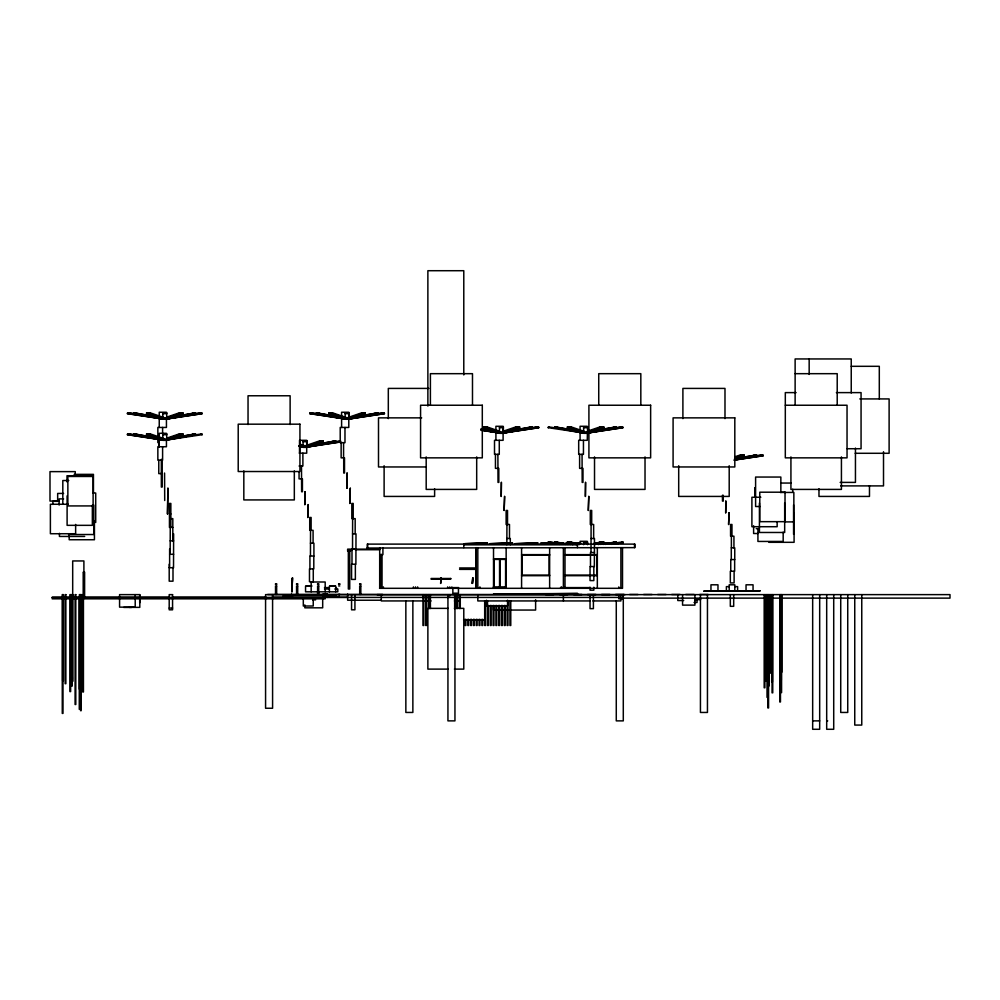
<?xml version="1.0" encoding="UTF-8"?>
<svg xmlns="http://www.w3.org/2000/svg" width="1000" height="1000" viewBox="0 0 1000 1000"><rect width="100%" height="100%" fill="white"/><g stroke="black" fill="none" stroke-linecap="round" stroke-linejoin="round"><path stroke-width="1.5" d="M167.037 417.038L179.363 412.825L182.9 412.825L182.95 413.663L179.412 413.663L162.975 419.263L146.55 413.663L146.6 412.825L150.137 412.825L163.837 417.5M167.037 438.075L179.363 433.862L182.9 433.862L182.95 434.7L179.412 434.7L162.975 440.312L146.55 434.7L146.6 433.862L150.137 433.862L163.837 438.537M182.95 413.663L166.513 419.263L150.087 413.663L150.137 412.825M182.95 434.7L166.513 440.312L150.087 434.7L150.137 433.862M162.975 419.263L163.038 418.438M162.975 440.312L163.038 439.475M166.575 418.438L166.513 419.263L166.462 418.438M166.575 439.475L166.513 440.312L166.462 439.475M299.15 445.925L303.263 447.325L303.312 446.488M306.85 446.488L306.8 447.325L299.95 444.988M346.662 417.962L361.725 412.825L365.262 412.825L365.312 413.663L361.775 413.663L345.337 419.263L328.913 413.663L328.963 412.825L332.5 412.825L347.562 417.962M365.312 413.663L348.888 419.263L332.45 413.663L332.5 412.825M502.337 431.525L516.038 426.85L519.575 426.85L519.625 427.688L516.087 427.688L499.65 433.3L483.225 427.688L483.275 426.85L486.812 426.85L499.137 431.062M519.625 427.688L503.188 433.3L486.763 427.688L486.812 426.85M499.65 433.3L499.7 432.463M503.25 432.463L503.188 433.3L503.137 432.463M587.875 431.062L600.2 426.85L603.737 426.85L603.787 427.688L600.25 427.688L583.825 433.3L567.388 427.688L567.438 426.85L570.975 426.85L584.675 431.525M603.787 427.688L587.362 433.3L570.925 427.688L570.975 426.85M572.863 544.587L567.388 542.712L567.438 541.888L570.975 541.888L579.2 544.688M576.4 544.587L570.925 542.712L570.975 541.888M583.825 433.3L583.875 432.463M587.413 432.463L587.275 440.312L578.688 440.312L578.688 454.338L583.45 454.338L583.45 440.312M166.388 417.875L195.487 412.825L195.588 413.663L163.525 419.263L133.912 413.663L134.012 412.825L161.625 417.6M167.875 438.638L195.487 433.862L195.588 434.7L163.525 440.312L133.912 434.7L134.012 433.862L161.625 438.638M133.912 413.663L136.363 413.663L136.463 412.825M133.912 434.7L136.363 434.7L136.463 433.862M163.625 418.438L163.525 419.263L163.425 418.438M163.625 439.475L163.525 440.312L163.425 439.475M166.075 418.438L165.975 419.263L136.363 413.663M166.075 439.475L165.975 440.312L136.363 434.7M303.9 446.488L303.8 447.325L299.363 446.488L305.462 447.325L340.85 441.95M306.35 446.488L306.25 447.325L298.85 445.925M350.238 417.6L377.85 412.825L377.95 413.663L345.887 419.263L316.275 413.663L316.375 412.825L345.475 417.875M316.275 413.663L318.725 413.663L318.825 412.825M345.988 418.438L345.887 419.263L345.788 418.438M348.438 418.438L348.338 419.263L318.725 413.663M500.3 432.463L500.2 433.3L480.95 429.65M502.738 432.463L502.65 433.3L481.912 429.363M593.15 430.775L616.325 426.85L616.425 427.688L584.362 433.3L554.75 427.688L554.85 426.85L582.475 431.625M554.75 427.688L557.2 427.688L557.3 426.85M562.163 544.113L554.75 542.712L554.85 541.888L570.625 544.412M554.75 542.712L557.2 542.712L557.3 541.888M584.462 432.463L584.362 433.3L584.275 432.463M586.912 432.463L586.812 433.3L557.2 427.688M174.963 416.8L201.112 412.825L202.113 413.663L164.312 419.263L127.387 413.663L128.375 412.825L153 416.562M127.387 413.663L128.375 412.825M202.113 434.7L201.112 433.862L202.113 434.7L164.312 440.312L127.387 434.7L128.375 433.862L154.537 437.837M127.387 434.7L128.375 433.862M164.425 418.438L164.312 419.263L164.188 418.438M165.3 418.438L165.188 419.263L128.262 413.663M164.425 439.475L164.312 440.312L164.188 439.475M128.262 434.7L165.188 440.312L165.3 439.475M304.713 446.488L304.587 447.325L299.975 446.625M358.862 416.562L383.488 412.825L384.475 413.663L346.675 419.263L309.75 413.663L310.75 412.825L336.9 416.8M305.587 446.488L305.462 447.325L305.35 446.488M309.75 413.663L310.75 412.825M346.8 418.438L346.675 419.263L346.55 418.438M347.675 418.438L347.55 419.263L310.625 413.663M501.1 432.463L500.988 433.3L480.988 430.262M501.975 432.463L501.863 433.3L481.863 430.262M548.225 427.688L549.225 426.85L548.225 427.688L586.025 433.3L622.95 427.688L621.962 426.85L595.8 430.825M554.388 543.65L548.225 542.712L548.35 541.888L559.987 543.525M548.225 542.712L549.225 541.888M622.95 427.688L585.15 433.3L585.275 432.463M586.15 432.463L586.025 433.3L585.913 432.463M180.162 413.762L182.9 412.825M174.675 436.675L182.9 433.862M350.2 417.962L354.312 416.562M359.787 414.7L365.262 412.825M304.575 446.025L319.637 440.875L323.175 440.875L323.237 441.712L306.8 447.325L306.75 446.488M303.263 447.325L319.688 441.712L323.237 441.712M317.7 442.75L323.175 440.875M507.25 431.062L511.35 429.663M516.838 427.788L519.575 426.85M601 427.788L603.737 426.85M735 456.775L740.487 454.913L744.025 454.913L744.075 455.737L734.488 459.012M735.062 457.612L740.537 455.737L744.075 455.737M735.8 457.713L744.025 454.913M593.35 544.225L600.2 541.888L603.737 541.888L603.787 542.712L598.312 544.587M594.775 544.587L600.25 542.712L603.787 542.712M601 542.812L603.737 541.888M174.762 416.75L195.487 412.825M195.588 413.663L165.975 419.263L165.875 418.438M174.762 437.8L195.487 433.862M195.588 434.7L165.975 440.312L165.875 439.475M357.125 416.75L377.85 412.825M377.95 413.663L348.338 419.263L348.237 418.438M311.112 445.087L335.775 440.875L335.863 441.712L306.25 447.325L306.163 446.488M315.038 444.812L335.775 440.875M335.863 441.712L303.8 447.325L303.712 446.488M504.538 431.625L532.163 426.85L532.263 427.688L502.65 433.3L502.55 432.463M511.438 430.775L532.163 426.85M532.263 427.688L500.2 433.3L500.1 432.463M587.225 431.9L590.188 431.337M595.6 430.775L616.325 426.85M616.425 427.688L586.812 433.3L586.712 432.463M734.912 458.55L756.612 454.913L756.712 455.737L734.5 459.95M735.888 458.837L756.612 454.913M735.013 459.387L756.712 455.737M600.562 544.412L616.325 541.888L616.425 542.712L609.025 544.113M603 544.412L616.325 541.888M605.1 544.4L616.425 542.712M175.837 416.8L178.912 416.337M181.988 415.863L185.062 415.4M195.837 413.762L201.988 412.825M202.113 413.663L165.188 419.263L165.062 418.438M175.837 437.837L201.988 433.862M358.2 416.8L361.275 416.337M378.2 413.762L384.35 412.825M384.475 413.663L347.55 419.263L347.425 418.438M315.238 444.85L339.862 441.112M316.112 444.85L319.188 444.387M336.112 441.812L340.737 441.112M339.975 441.95L304.587 447.325L304.475 446.488M511.637 430.825L537.788 426.85L538.787 427.688L501.863 433.3L501.737 432.463M514.05 430.588L517.125 430.125M530.975 428.025L538.663 426.85M538.787 427.688L500.988 433.3L500.863 432.463M602.837 429.888L605.913 429.425M615.138 428.025L622.837 426.85M736.087 458.888L762.237 454.913L763.238 455.737L734 460.188M756.963 455.85L763.112 454.913M734.663 459.95L763.238 455.737M611.188 543.525L622.837 541.888L622.95 542.712L616.8 543.65M611.312 544.35L622.95 542.712M555.475 543L540.513 543.275L555.487 543.413M559.963 542.913L562.962 542.85L559.975 543.337M570.25 543.188L565.763 543.275L570.262 543.612M573.25 543.138L580.725 543M576.25 543.5L580.737 543.413M594 543.225L611.962 542.888M600 543.525L611.975 543.3M851.237 366.312L879.3 366.312L879.3 398.925M795.125 373.675L837.212 373.675L837.212 404.85M428.837 388.413L388.312 388.413L388.312 418.625M796.112 392.612L785.312 392.612L785.312 457.85L847.038 457.85L847.038 405.238L785.312 405.238M836.375 392.612L861.062 392.612L861.062 448.725L847.175 448.725M859.8 398.925L889.112 398.925L889.112 453.288L855.175 453.288M166.438 412.25L159.238 412.25L159.238 427.45M146.55 413.663L150.087 413.663M162.787 413.663L166.713 413.663M328.913 413.663L332.45 413.663M345.15 413.663L349.075 413.663M421.7 417.863L378.5 417.863L378.5 466.962L426.337 466.962M587.275 426.287L580.075 426.287L580.075 440.312M483.225 427.688L486.763 427.688M499.462 427.688L503.387 427.688M567.388 427.688L570.925 427.688M583.625 427.688L587.55 427.688M166.438 433.3L159.238 433.3L159.238 446.737M146.55 434.7L150.087 434.7M162.787 434.7L166.713 434.7M303.062 441.712L306.988 441.712M299.312 453.175L306.712 453.175L306.712 440.312L299.513 440.312L299.513 453.175M299.062 466.025L302.887 466.025L302.887 453.175M161.337 473.038L162.138 473.038L162.138 459.363M164.562 473.038L164.713 500.513M74.138 474.363L93.45 474.363L93.45 492.962M92.25 475.737L67 475.737L67 481.938M68.75 480.525L62.812 480.525L62.812 503.787M840.15 482.4L855.45 482.4L855.45 448.1M780.85 483.05L791.25 483.05M840.662 485.9L883.512 485.9L883.512 451.737M780.487 492.438L793.85 492.438L793.85 521.9L784.938 521.9M92.75 493.025L95.712 493.025L95.712 522.487M63.6 493.438L57.663 493.438L57.663 501.188M760.812 497.25L751.9 497.25L751.9 526.712L777.15 526.712L777.15 522.062M63.6 498.888L59.15 498.888L59.15 505.087M58.913 501.075L50 501.075L50 471.625L75.25 471.625L75.25 476.275M58.812 501.337L52.875 501.337L52.875 504.438M68.213 504.263L50.388 504.263L50.388 533.725L75.638 533.725L75.638 524.425M760.05 506.512L755.6 506.512L755.6 477.05L780.85 477.05L780.85 492.55M169.45 513.962L170.85 513.962M170.263 518.638L172.812 518.638L172.812 540.85M172.812 527.4L169.45 527.4L169.45 503.438L170.85 503.438L170.85 527.4M756.213 528.675L759.188 528.675M758.062 533.513L753.612 533.513L753.612 525.763M352.525 533.825L356 533.825L355.887 564.225L351.562 564.225L351.562 579.425L355.363 579.425L355.363 564.225M68.562 534.525L93.812 534.525L93.812 505.062M84.688 536.45L59.438 536.45L59.438 533.35M506.838 538.513L510.3 538.513L510.3 544.738M591 538.513L594.475 538.513L594.362 566.562L590.037 566.562L590.037 580.588L593.837 580.588L593.837 566.562M170.162 540.85L173.625 540.85M587.275 541.312L580.075 541.312L580.075 544.275M622.837 541.888L621.962 541.888L622.075 542.712M768.838 542.312L794.087 542.312L794.087 512.85M567.388 542.712L570.925 542.712M583.625 542.712L587.55 542.712M310.438 543.188L313.913 543.188L313.913 556.038L309.913 556.038L309.913 568.9M474.487 543.913L486.512 544.113M501.238 543.913L511.763 544.113M524.987 543.913L537.013 544.113M550.237 543.913L553.25 543.913M575.487 543.913L580 543.913M602.238 543.913L605.25 543.913M463.787 544.825L577.413 544.825L577.413 547.625M356 549.025L351.987 549.025L351.987 564.225M379.775 549.163L347.638 549.163L347.638 551.138L350.438 551.138L350.438 549.725M347.638 549.725L352.225 549.725M355.288 549.725L379.775 549.725M594.475 552.537L590.475 552.537L590.475 566.562M169.625 554.288L173.625 554.288M379.688 554.637L382.912 554.637L382.912 547.625M521.587 554.637L549.637 554.637M565.2 554.637L597.337 554.637M521.587 555.2L549.637 555.2M564.225 555.2L597.337 555.2M493.525 558.85L506.15 558.85M493.525 559.412L506.15 559.412M731.287 559.55L731.287 547.863L734.75 547.863L734.75 559.55L730.75 559.55L730.75 571.237M169.2 567.737L173.525 567.737L173.625 533.825M459.575 567.962L476.188 567.962M459.575 569.375L476.188 569.375M521.587 575.125L549.637 575.125M564.225 575.125L597.337 575.125M521.587 575.688L549.637 575.688M565.2 575.688L597.337 575.688M472.775 578.062L472.85 583.112M275.462 583.962L276.725 583.962M296.5 583.962L297.762 583.962M317.538 583.962L318.8 583.962M338.587 583.962L339.85 583.962M359.625 583.962L360.887 583.962M275.462 584.237L276.725 584.237M296.5 584.237L297.762 584.237M317.538 584.237L318.8 584.237M338.587 584.237L339.85 584.237M359.625 584.237L360.887 584.237M311.588 585.638L305.825 586.2M338.65 585.925L339.775 585.925M311.863 586.2L305.55 586.2L305.55 591.812L337.812 591.812L337.812 589.012L334.85 589.012M729.2 586.625L726.388 586.625L726.388 590.837M734.812 586.625L737.613 586.625L737.613 590.837M493.375 586.9L505.825 586.9M324.487 587.6L328.963 587.6M449.412 587.75L450.112 587.75M493.525 587.75L506.15 587.75M590.037 587.6L560.575 587.6L560.575 588.312M379.55 588.312L622.513 588.312L622.513 547.625M324.487 589.012L328.963 589.012M493.525 593.913L577.7 593.5L535.612 593.913M338.65 594.338L339.775 594.338M324.175 595.325L285.912 595.325L285.912 596.025M325.962 595.462L336.413 595.325M292.462 596.025L283.1 596.025L283.1 597.15L292.462 597.15M325.188 597.15L339.212 597.15L339.212 596.025M78.725 597.288L52.2 597.288L52.2 598.825L325.188 598.825L325.188 594.625M81.85 597.288L169.225 597.288M172.338 597.288L265.95 597.288M272.162 597.288L347.638 597.288M52.2 597.425L620.9 597.425M694.837 599.6L700.75 599.6M312.663 599.85L315.6 599.85M381.3 600.225L347.638 600.225L347.638 594.062M683.688 600.538L677.788 600.538L677.788 594.625M431.087 600.938L381.3 600.938L381.3 594.625M454.425 600.938L459.087 600.938M589.788 600.938L477.812 600.938L477.812 594.625M592.9 600.938L620.9 600.938L620.9 598.413M694.062 602.487L697.05 602.487L697.05 599.862M129.3 607.362L139.8 607.362L139.8 594.625L119.575 594.625L119.575 607.137L135.213 607.137L135.213 594.625M123.7 607.425L131.588 607.425M169.2 608.062L172.562 608.062M448.175 608.362L427.875 608.362L427.875 669.112L448.175 669.112M454.412 608.362L463.787 608.362L463.787 669.112L454.412 669.112M463.562 619.875L485.112 619.875M81.487 674.75L82.163 674.75L82.163 599.237M72.412 678.05L71.712 678.05L71.712 594.625M80.838 679.963L81.538 679.963L81.538 594.625L79.375 594.625L79.375 689.15L80.075 689.15M768.487 685.812L769.188 685.812L769.188 594.625M80.138 708.575L80.838 708.575L80.838 594.625M80.475 710.675L81.175 710.675L81.175 679.725M812.663 720.875L819.675 720.875M826.688 720.875L827.725 720.875M548.35 426.85L575.375 430.825M481.975 429.425L491.213 430.825M481.1 429.425L484.175 429.888M309.875 412.825L316.025 413.762M332.95 416.337L336.025 416.8M127.5 412.825L135.2 413.988M150.588 416.337L153.663 416.8M127.5 433.862L135.2 435.037M149.05 437.137L152.125 437.612M548.35 541.888L556.038 543.05M549.1 542.712L559.875 544.35M554.85 426.85L575.575 430.775M482.013 428.537L493.862 430.775M496.825 431.337L499.787 431.9M481.05 428.812L491.413 430.775M316.375 412.825L337.1 416.75M134.012 412.825L154.738 416.75M134.012 433.862L154.738 437.8M554.85 541.888L568.175 544.412M557.2 542.712L566.087 544.4M567.438 426.85L570.175 427.788M575.662 429.663L579.763 431.062M483.275 426.85L486.012 427.788M328.963 412.825L334.438 414.7M300 444.15L305.487 446.025M567.438 541.888L570.175 542.812M146.6 412.825L149.338 413.762M154.812 415.625L158.925 417.038M146.6 433.862L152.075 435.737M154.812 436.675L158.925 438.075M762.237 454.913L762.362 455.737M621.962 426.85L622.075 427.688M585.037 432.463L585.15 433.3M537.788 426.85L537.913 427.688M383.488 412.825L383.6 413.663M201.112 412.825L201.238 413.663M165.062 439.475L165.188 440.312M754.163 454.913L754.262 455.737M613.888 426.85L613.975 427.688M613.888 541.888L613.975 542.712M529.712 426.85L529.812 427.688M375.4 412.825L375.5 413.663M333.325 440.875L333.413 441.712M193.038 412.825L193.137 413.663M193.038 433.862L193.137 434.7M740.487 454.913L740.537 455.737M600.2 426.85L600.25 427.688M600.2 541.888L600.25 542.712M516.038 426.85L516.087 427.688M361.725 412.825L361.775 413.663M319.637 440.875L319.688 441.712M179.363 412.825L179.412 413.663M179.363 433.862L179.412 434.7M869.475 485.688L869.475 496.425L818.975 496.425L818.975 488.75M861.762 594.625L861.762 725.075L854.75 725.075L854.75 594.625M851.237 393L851.237 358.95L795.125 358.95L795.125 404.85M847.738 594.625L847.738 712.45L840.725 712.45L840.725 594.625M841.425 456.912L841.425 489.412L790.925 489.412L790.925 456.912M833.713 594.625L833.713 729.287L826.688 729.287L826.688 594.625M819.675 594.625L819.675 729.287L812.663 729.287L812.663 594.625M809.163 358.95L809.163 374.425M793.575 504.862L793.575 534.325M792.725 489.25L792.725 492.362M784.675 503.013L784.675 532.475L759.425 532.475L759.425 503.013M783.175 532.137L783.175 541.438L757.925 541.438L757.925 529.038M781.812 594.625L781.812 672.175L781.112 672.175L781.112 594.625M781.575 594.625L781.575 692.588L780.875 692.588L780.875 594.625M781.3 594.625L781.3 680.163L780.6 680.163L780.6 594.625M780.462 594.625L780.462 701.975L779.75 701.975L779.75 594.625M772.75 594.625L772.75 692.825L772.05 692.825L772.05 594.625M772.4 594.625L772.4 682.013L771.7 682.013L771.7 594.625M770.9 594.625L770.9 673.05L770.2 673.05L770.2 594.625M768.575 594.625L768.575 707.975L767.875 707.975L767.875 594.625M767.738 594.625L767.738 697.362L767.038 697.362L767.038 594.625M766.587 594.625L766.587 680.975L765.888 680.975L765.888 594.625M764.875 594.625L764.875 687.775L764.175 687.775L764.175 594.625M754.762 487.675L754.762 496.975M753.05 590.837L753.05 584.8L746.038 584.8L746.038 590.837M734.812 590.837L734.812 584.8L729.2 584.8L729.2 590.837M734.65 559.55L734.65 571.237L730.325 571.237L730.325 582.925L734.112 582.925L734.112 571.237M733.938 547.863L733.938 536.175L730.562 536.175L730.562 524.475L731.963 524.475L731.963 536.175M733.688 594.625L733.688 606.312L730.325 606.312L730.325 594.625M731.388 536.175L731.388 547.863M729.2 465.737L729.2 496.425L678.7 496.425L678.7 465.737M724.987 418.625L724.987 388.413L682.9 388.413L682.9 418.625M723.263 495.25L723.263 501.1L722.463 501.1L722.463 495.25M717.975 590.837L717.975 584.8L710.962 584.8L710.962 590.837M708.15 594.475L699.737 594.475M707.45 594.625L707.45 712.45L700.438 712.45L700.438 594.625M694.912 594.625L694.912 605.125L682.562 605.125L682.562 594.625M694.125 594.475L685.713 594.475M680.1 594.475L671.688 594.475M666.075 594.475L657.65 594.475M652.038 594.475L643.625 594.475M645.025 456.912L645.025 489.412L594.525 489.412L594.525 456.912M640.825 404.85L640.825 373.675L598.737 373.675L598.737 404.85M638.013 594.475L629.6 594.475M634.513 544.113L634.513 547.625M625.112 594.625L377.088 594.625M623.987 594.475L615.575 594.475M623.288 594.625L623.288 720.875L616.275 720.875L616.275 600.85M623 594.625L623 598.825L618.8 598.825L618.8 594.625M620.9 547.625L620.9 588.312M620.9 594.625L620.9 598.125L950 598.125L950 594.625L265.575 594.625L265.575 708.25L272.587 708.25L272.587 594.625M618.8 586.9L618.8 588.312M609.963 594.475L601.538 594.475M597.337 547.625L597.337 588.312M596.775 555.2L596.775 575.125M595.925 594.475L587.513 594.475M593.837 587.212L593.837 590.175L590.037 590.175L590.037 587.212M593.65 538.513L593.65 524.475L590.288 524.475L590.288 510.45L591.688 510.45L591.688 524.475M593.4 594.625L593.4 608.65L590.037 608.65L590.037 594.625M591.1 524.475L591 552.537M587.55 544.688L587.55 541.888L583.625 541.888L583.625 544.688M582.05 454.338L582.188 482.4L582.987 482.4L582.987 468.363L579.612 468.363L579.612 454.338M581.9 594.475L573.488 594.475M567.875 594.475L559.462 594.475M565 547.625L565 588.312M563.387 547.625L563.387 588.312M563.387 594.625L563.387 600.938M561.287 586.9L561.287 588.312M553.85 594.475L545.425 594.475M549.637 547.625L549.637 588.312M549.075 555.2L549.075 575.125M535.612 599.788L535.612 610.05L493.525 610.05L493.525 605.65M522.137 555.2L522.137 575.125M521.587 547.625L521.587 588.312M510.775 600.788L510.775 625.475L509.938 625.475L509.938 600.788M509.487 538.513L509.487 524.475L506.125 524.475L506.125 510.45L507.525 510.45L507.525 524.475M507.975 600.788L507.975 625.475L507.137 625.475L507.137 605.425M507.55 600.225L507.55 605.837L486.512 605.837L486.512 600.225M506.938 524.475L506.838 544.738M506.15 547.625L506.15 588.312M505.588 559.412L505.588 587.75M505.175 605.425L505.175 625.475L504.325 625.475L504.325 605.425M502.362 605.425L502.362 625.475L501.525 625.475L501.525 605.425M500.125 559.412L500.125 587.75M499.837 559.412L499.837 587.75M499.562 559.412L499.562 587.75M499.562 605.425L499.562 625.475L498.713 625.475L498.713 605.425M499.275 440.312L499.275 454.338L494.513 454.338L494.513 440.312L503.1 440.312L503.1 426.287L495.913 426.287L495.913 440.312M497.887 454.338L498.013 482.4L498.812 482.4L498.812 468.363L495.45 468.363L495.45 454.338M496.75 605.425L496.75 625.475L495.913 625.475L495.913 605.425M494.087 559.412L494.087 587.75M493.95 605.425L493.95 625.475L493.1 625.475L493.1 605.425M493.525 547.625L493.525 588.312M491.138 605.425L491.138 625.475L490.3 625.475L490.3 605.425M488.338 605.425L488.338 625.475L487.5 625.475L487.5 600.788M485.525 600.788L485.525 625.475L484.688 625.475L484.688 600.788M482.725 619.312L482.725 625.475L481.887 625.475L481.887 619.312M479.925 586.9L479.925 588.312M479.925 619.312L479.925 625.475L479.075 625.475L479.075 619.312M477.812 547.625L477.812 588.312M477.113 619.312L477.113 625.475L476.275 625.475L476.275 619.312M476.688 456.912L476.688 489.412L426.188 489.412L426.188 456.912M476.2 547.625L476.2 588.312M476.062 547.625L476.062 588.312M474.312 619.312L474.312 625.475L473.462 625.475L473.462 619.312M472.488 404.85L472.488 373.675L430.4 373.675L430.4 404.85M471.5 619.312L471.5 625.475L470.662 625.475L470.662 619.312M468.7 619.312L468.7 625.475L467.85 625.475L467.85 619.312M465.887 619.312L465.887 625.475L465.05 625.475L465.05 619.312M463.787 374.938L463.787 270.712L427.875 270.712L427.875 406.062M463.787 544.113L463.787 547.625M460.275 594.625L460.275 608.513M459.438 594.625L459.438 608.513M457.475 594.625L457.475 608.513M456.637 594.625L456.637 608.513M454.95 594.625L454.95 720.875L447.938 720.875L447.938 594.625M454.663 594.625L454.663 608.513M451.863 586.9L451.863 588.312M449.762 586.9L449.762 588.312M449.762 594.625L449.762 596.025M447.65 586.9L447.65 588.312M434.613 488.75L434.613 496.425L384.113 496.425L384.113 465.737M430.4 594.625L430.4 608.513M429.412 594.625L429.412 608.513M428.575 594.625L428.575 608.513M426.613 594.625L426.613 625.475L425.775 625.475L425.775 594.625M423.812 594.625L423.812 625.475L422.962 625.475L422.962 594.625M417.638 586.9L417.638 588.312M415.525 586.9L415.525 588.312M413.425 586.9L413.425 588.312M412.863 600.825L412.863 712.45L405.85 712.45L405.85 600.825M383.4 586.9L383.4 588.312M382.7 594.475L267.675 594.475M381.587 554.637L381.587 588.312M381.3 554.375L381.3 588.312M381.025 554.637L381.025 588.312M379.688 547.625L379.688 588.312M367.7 544.113L367.7 547.625M367.55 547.625L366.987 548.05L634.925 547.625L634.925 544.113L367.275 544.113L367.275 547.625M355.175 533.825L355.175 518.638L351.812 518.638L351.812 503.438L353.212 503.438L353.212 518.638M354.925 594.625L354.925 609.812L351.562 609.812L351.562 594.625M352.625 518.638L352.525 549.025M349.738 549.725L349.738 589.012L348.338 589.012L348.338 549.725M344.975 427.45L344.975 442.65L340.213 442.65L340.213 427.45L348.8 427.45L348.8 412.25L341.6 412.25L341.6 427.45M343.713 457.85L343.713 473.038L344.513 473.038L344.513 457.85L341.138 457.85L341.138 442.65M343.575 442.65L343.575 457.85M336.413 587.6L336.413 589.012M335.712 591.812L335.712 586.2L329.4 586.2L329.4 591.812M335.425 586.2L329.675 586.2M327.287 597.425L327.287 593.913L323.088 593.913L323.088 597.425M325.188 591.812L325.188 582L311.163 582L311.163 591.812M322.688 599.025L322.688 607.825L304.825 607.825L304.825 604.888M313.8 556.038L313.8 568.9L309.475 568.9L309.475 581.763L313.275 581.763L313.275 568.9M313.087 543.188L313.087 530.325L309.725 530.325L309.725 517.463L311.125 517.463L311.125 530.325M313.238 598.888L313.238 606.013L303.3 606.013L303.3 598.888M310.538 530.325L310.438 556.038M301.488 466.025L301.625 491.75L302.425 491.75L302.425 478.888L299.062 478.888L299.062 471.75M294.325 470.913L294.325 499.925L243.825 499.925L243.825 470.913M291.525 594.062L291.525 597.425M290.125 424.562L290.125 395.775L248.038 395.775L248.038 424.562M173 567.263L173 581.175L169.2 581.175L169.2 564.225M170.263 526.237L170.162 554.288M169.625 549.025L169.625 567.737M166.438 418.338L166.438 427.45L157.85 427.45L157.85 442.65M166.438 439.275L166.438 446.737L157.85 446.737L157.85 460.188L162.6 460.188L162.6 446.737M162.6 427.45L162.6 433.525M161.337 459.363L161.337 487.075L162.138 487.075L162.138 473.625L158.775 473.625L158.775 460.188M158.775 442.65L158.775 447.212M139.7 594.625L139.7 602.825M94.438 521.138L94.438 539.738L69.188 539.738L69.188 535.087M92.35 505.175L92.35 525.337L67.1 525.337L67.1 495.875M84.612 597.425L84.612 572.175L83.2 572.175L83.2 597.425M84.188 572.175L84.188 577.788L83.625 572.175M83.9 573.112L83.9 560.95L72.688 560.95L72.688 597.425M80.138 594.625L79.975 709.3L79.275 709.3L79.275 599.263M62.975 594.625L62.975 713.413L62.275 713.413L62.275 594.625L63.375 594.625L63.375 680.763L62.663 680.763L62.663 594.625M348.938 418.438L348.888 419.263L348.825 418.438M487.2 542.85L464.762 543.7L487.2 542.85M512.45 542.85L490.025 543.7L512.45 542.85M537.712 542.85L515.275 543.7L537.712 542.85M482.3 405.238L420.575 405.238L420.575 457.85L482.3 457.85L482.3 405.238M650.638 405.238L588.913 405.238L588.913 457.85L650.638 457.85L650.638 405.238M166.713 412.825L162.787 412.825L162.787 419.263L166.713 419.263L166.713 412.825M349.075 412.825L345.15 412.825L345.15 419.263L349.075 419.263L349.075 412.825M734.812 417.863L673.088 417.863L673.088 466.962L734.812 466.962L734.812 417.863M299.938 424.175L238.212 424.175L238.212 471.525L299.938 471.525L299.938 424.175M503.387 426.85L499.462 426.85L499.462 433.3L503.387 433.3L503.387 426.85M587.55 426.85L583.625 426.85L583.625 433.3L587.55 433.3L587.55 426.85M166.713 433.862L162.787 433.862L162.787 440.312L166.713 440.312L166.713 433.862M306.988 440.875L303.062 440.875L303.062 447.325L306.988 447.325L306.988 440.875M347.075 473.038L346.925 488.237L347.075 473.038M93.112 476.463L67.862 476.463L67.862 505.925L93.112 505.925L93.112 476.463M501.388 482.4L501.238 496.425L501.388 482.4M585.55 482.4L585.4 496.425L585.55 482.4M167.925 488.237L167.475 513.962L167.925 488.237M350.288 488.237L349.837 503.438L350.288 488.237M304.988 491.75L304.837 504.6L304.988 491.75M785.025 492.2L759.775 492.2L759.775 521.663L785.025 521.663L785.025 492.2M504.6 496.425L504.15 510.45L504.6 496.425M588.775 496.425L588.325 510.45L588.775 496.425M725.837 501.1L725.688 512.788L725.837 501.1M308.212 504.6L307.762 517.463L308.212 504.6M729.05 512.788L728.6 524.475L729.05 512.788M381.65 555.2L380.95 555.2L380.95 587.75L381.65 587.75L381.65 555.2M292.5 577.788L291.938 591.812L292.5 577.788M441.2 577.788L440.637 583.4L441.2 577.788M472.762 577.788L472.2 583.4L472.762 577.788M292.312 578.488L292.137 591.112L292.312 578.488M450.737 578.488L431.1 578.488L431.1 579.188L450.737 579.188L450.737 578.488M276.65 585.925L275.525 585.925L275.525 594.338L276.65 594.338L276.65 585.925M297.7 585.925L296.575 585.925L296.575 594.338L297.7 594.338L297.7 585.925M318.738 585.925L317.613 585.925L317.613 594.338L318.738 594.338L318.738 585.925M360.825 585.925L359.7 585.925L359.7 594.338L360.825 594.338L360.825 585.925M458.45 587.6L452.85 587.6L452.85 593.212L458.45 593.212L458.45 587.6M760.062 590.837L703.95 591.112L760.062 590.837M65.85 594.625L65.15 594.625L65.15 683.7L65.85 683.7L65.85 594.625M70.638 594.625L69.938 594.625L69.938 691.6L70.638 691.6L70.638 594.625M72.938 594.625L71.425 594.625L71.425 686.137L72.125 686.137L72.125 594.625L72.237 681.188L72.938 681.188L72.938 594.625M75.788 594.625L75.088 594.625L75.088 704.5L75.788 704.5L75.788 594.625M83.438 594.625L82.737 594.625L82.737 692L83.438 692L83.438 594.625M172.562 594.625L169.2 594.625L169.2 609.812L172.562 609.812L172.562 594.625"/></g></svg>
